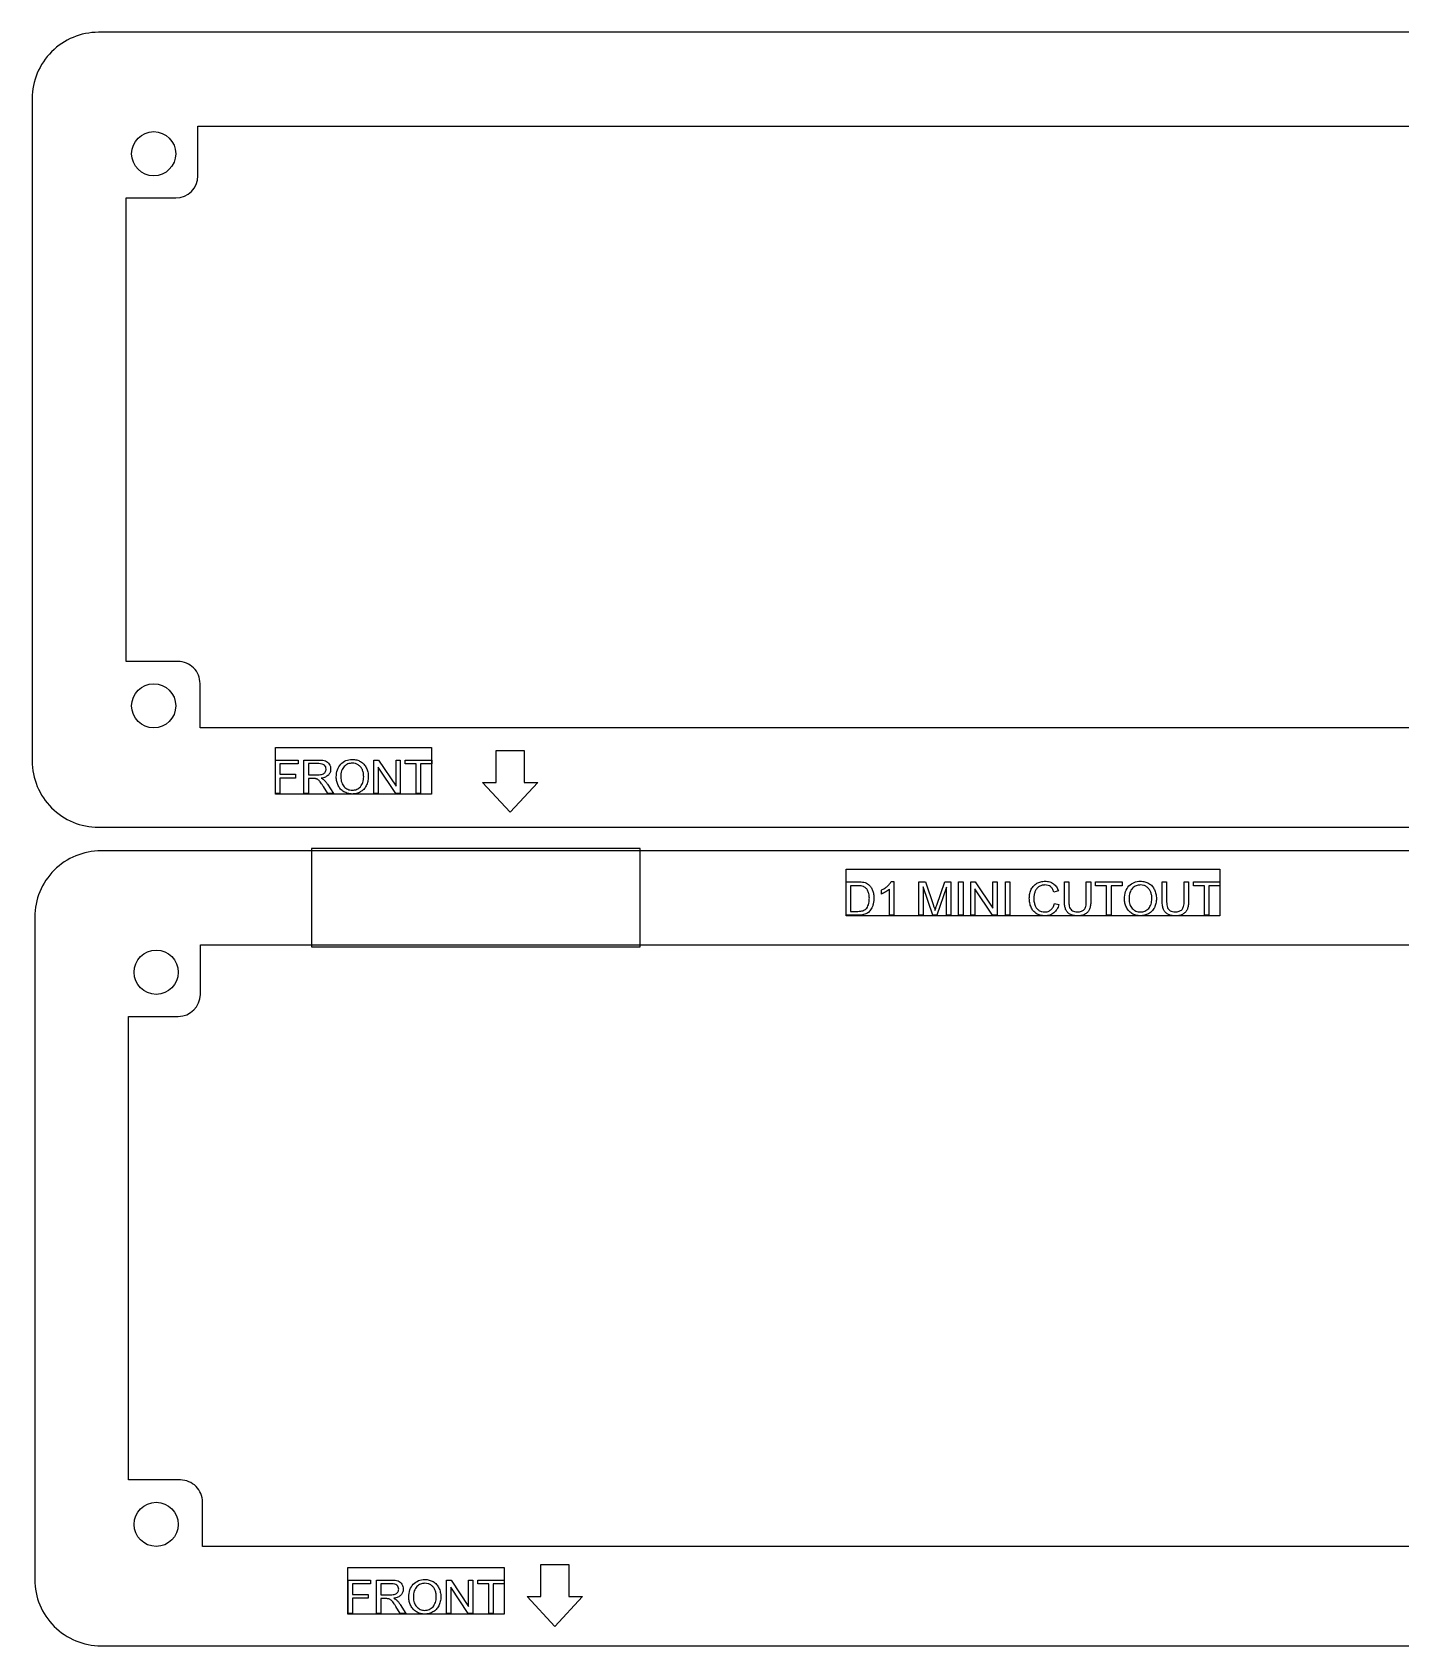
# Model space of a CAD drawing. Header units: millimetres. Extents: x 2 to 292, y 215 to 361.
# Drawn here: x 1.8 to 125.7, y 215.1 to 361.3 of the extents above; entities that cross this region are included whole.
import ezdxf

# ---------------------------------------------------------------- set-up
doc = ezdxf.new("R2010")
doc.units = ezdxf.units.MM
doc.layers.get('0').update_dxf_attribs({"linetype": 'CONTINUOUS'})

msp = doc.modelspace()

# ---------------------------------------------------------------- linework, layer by layer
for p, q in [((23.83, 292.31), (23.83, 295.34)), ((23.83, 295.34), (25.87, 295.34)), ((25.87, 295.34), (25.87, 294.99)), ((26.4, 292.31), (26.4, 295.34)), ((26.4, 295.34), (27.74, 295.34)), ((32.74, 292.31), (32.74, 295.34)), ((32.74, 295.34), (33.15, 295.34)), ((33.15, 295.34), (34.74, 292.96)), ((34.74, 292.96), (34.74, 295.34)), ((34.74, 295.34), (35.12, 295.34)), ((35.12, 295.34), (35.12, 292.31)), ((35.57, 294.99), (35.57, 295.34)), ((35.57, 295.34), (37.97, 295.34)), ((37.97, 295.34), (37.97, 294.99)), ((25.87, 294.99), (24.23, 294.99)), ((24.23, 294.99), (24.23, 294.05)), ((24.23, 294.05), (25.65, 294.05)), ((25.65, 294.05), (25.65, 293.69)), ((27.76, 295.01), (26.8, 295.01)), ((26.8, 295.01), (26.8, 294.01)), ((26.8, 294.01), (27.66, 294.01)), ((34.71, 292.31), (33.12, 294.69)), ((33.12, 294.69), (33.12, 292.31)), ((36.57, 294.99), (35.57, 294.99)), ((36.57, 292.31), (36.57, 294.99)), ((37.97, 294.99), (36.97, 294.99)), ((36.97, 294.99), (36.97, 292.31)), ((25.65, 293.69), (24.23, 293.69)), ((24.23, 293.69), (24.23, 292.31)), ((27.26, 293.66), (26.8, 293.66)), ((26.8, 293.66), (26.8, 292.31)), ((28.56, 292.31), (28.16, 292.94)), ((28.54, 293.14), (29.07, 292.31)), ((24.23, 292.31), (23.83, 292.31)), ((26.8, 292.31), (26.4, 292.31)), ((29.07, 292.31), (28.56, 292.31)), ((33.12, 292.31), (32.74, 292.31)), ((35.12, 292.31), (34.71, 292.31)), ((36.97, 292.31), (36.57, 292.31)), ((75.51, 281.28), (75.51, 284.31)), ((75.51, 284.31), (76.56, 284.31)), ((76.55, 283.95), (75.91, 283.95)), ((75.91, 283.95), (75.91, 281.63)), ((79.45, 281.28), (79.45, 283.65)), ((79.58, 284.32), (79.82, 284.32)), ((79.82, 284.32), (79.82, 281.28)), ((82.09, 281.28), (82.09, 284.31)), ((82.09, 284.31), (82.69, 284.31)), ((83.35, 281.28), (82.48, 283.86)), ((82.48, 283.86), (82.48, 281.28)), ((82.69, 284.31), (83.41, 282.16)), ((84.59, 283.81), (83.71, 281.28)), ((83.72, 282.2), (84.44, 284.31)), ((84.44, 284.31), (84.98, 284.31)), ((84.59, 281.28), (84.59, 283.81)), ((84.98, 284.31), (84.98, 281.28)), ((85.7, 281.28), (85.7, 284.31)), ((85.7, 284.31), (86.1, 284.31)), ((86.1, 284.31), (86.1, 281.28)), ((86.8, 281.28), (86.8, 284.31)), ((86.8, 284.31), (87.21, 284.31)), ((88.78, 281.28), (87.18, 283.66)), ((87.18, 283.66), (87.18, 281.28)), ((87.21, 284.31), (88.8, 281.93)), ((88.8, 281.93), (88.8, 284.31)), ((88.8, 284.31), (89.19, 284.31)), ((89.19, 284.31), (89.19, 281.28)), ((89.93, 281.28), (89.93, 284.31)), ((89.93, 284.31), (90.33, 284.31)), ((90.33, 284.31), (90.33, 281.28)), ((95.28, 282.56), (95.28, 284.31)), ((95.28, 284.31), (95.68, 284.31)), ((95.68, 284.31), (95.68, 282.56)), ((97.26, 284.31), (97.66, 284.31)), ((97.26, 282.56), (97.26, 284.31)), ((97.66, 284.31), (97.66, 282.56)), ((98.1, 283.95), (98.1, 284.31)), ((98.1, 284.31), (100.5, 284.31)), ((99.1, 283.95), (98.1, 283.95)), ((99.1, 281.28), (99.1, 283.95)), ((100.5, 283.95), (99.5, 283.95)), ((99.5, 283.95), (99.5, 281.28)), ((100.5, 284.31), (100.5, 283.95)), ((104.14, 282.56), (104.14, 284.31)), ((104.14, 284.31), (104.54, 284.31)), ((104.54, 284.31), (104.54, 282.56)), ((106.12, 284.31), (106.52, 284.31)), ((106.12, 282.56), (106.12, 284.31)), ((106.52, 284.31), (106.52, 282.56)), ((106.96, 283.95), (106.96, 284.31)), ((106.96, 284.31), (109.36, 284.31)), ((107.96, 283.95), (106.96, 283.95)), ((107.96, 281.28), (107.96, 283.95)), ((109.36, 283.95), (108.36, 283.95)), ((108.36, 283.95), (108.36, 281.28)), ((109.36, 284.31), (109.36, 283.95)), ((78.71, 283.2), (78.71, 283.56)), ((94.73, 283.48), (94.33, 283.38)), ((94.38, 282.34), (94.78, 282.24)), ((76.61, 281.28), (75.51, 281.28)), ((75.91, 281.63), (76.56, 281.63)), ((79.82, 281.28), (79.45, 281.28)), ((82.48, 281.28), (82.09, 281.28)), ((83.71, 281.28), (83.35, 281.28)), ((84.98, 281.28), (84.59, 281.28)), ((86.1, 281.28), (85.7, 281.28)), ((87.18, 281.28), (86.8, 281.28)), ((89.19, 281.28), (88.78, 281.28)), ((90.33, 281.28), (89.93, 281.28)), ((99.5, 281.28), (99.1, 281.28)), ((108.36, 281.28), (107.96, 281.28)), ((30.4, 218.01), (30.4, 221.04)), ((30.4, 221.04), (32.44, 221.04)), ((32.44, 221.04), (32.44, 220.69)), ((32.97, 218.01), (32.97, 221.04)), ((32.97, 221.04), (34.31, 221.04)), ((39.31, 218.01), (39.31, 221.04)), ((39.31, 221.04), (39.72, 221.04)), ((39.72, 221.04), (41.31, 218.66)), ((41.31, 218.66), (41.31, 221.04)), ((41.31, 221.04), (41.7, 221.04)), ((41.7, 221.04), (41.7, 218.01)), ((42.14, 220.69), (42.14, 221.04)), ((42.14, 221.04), (44.54, 221.04)), ((44.54, 221.04), (44.54, 220.69)), ((32.44, 220.69), (30.8, 220.69)), ((30.8, 220.69), (30.8, 219.75)), ((30.8, 219.75), (32.22, 219.75)), ((32.22, 219.39), (30.8, 219.39)), ((30.8, 219.39), (30.8, 218.01)), ((32.22, 219.75), (32.22, 219.39)), ((34.33, 220.71), (33.37, 220.71)), ((33.37, 220.71), (33.37, 219.71)), ((33.37, 219.71), (34.23, 219.71)), ((33.83, 219.36), (33.37, 219.36)), ((33.37, 219.36), (33.37, 218.01)), ((41.28, 218.01), (39.69, 220.39)), ((39.69, 220.39), (39.69, 218.01)), ((43.14, 220.69), (42.14, 220.69)), ((43.14, 218.01), (43.14, 220.69)), ((44.54, 220.69), (43.54, 220.69)), ((43.54, 220.69), (43.54, 218.01)), ((30.8, 218.01), (30.4, 218.01)), ((33.37, 218.01), (32.97, 218.01)), ((35.13, 218.01), (34.73, 218.64)), ((35.11, 218.84), (35.64, 218.01)), ((35.64, 218.01), (35.13, 218.01)), ((39.69, 218.01), (39.31, 218.01)), ((41.7, 218.01), (41.28, 218.01)), ((43.54, 218.01), (43.14, 218.01))]:
    msp.add_line(p, q)
for points in [[(1.79, 295.25, 0.414214), (7.79, 289.25), (285.86, 289.25, 0.414214), (291.86, 295.25), (291.86, 355.27, 0.414214), (285.86, 361.27), (7.79, 361.27, 0.414214), (1.79, 355.27)], [(2.02, 221.09, 0.414214), (8.02, 215.09), (286.09, 215.09, 0.414214), (292.09, 221.09), (292.09, 281.11, 0.414214), (286.09, 287.11), (8.02, 287.11, 0.414214), (2.02, 281.11)]]:
    msp.add_lwpolyline(points, format="xyb", close=True)
for points in [[(129.83, 298.25), (16.99, 298.25), (16.99, 302.27, 0.414214), (14.99, 304.27), (10.29, 304.27), (10.29, 346.27), (14.79, 346.27, 0.414213), (16.79, 348.27), (16.79, 352.77), (129.83, 352.77)], [(130.05, 224.09), (17.21, 224.09), (17.21, 228.11, 0.414214), (15.21, 230.11), (10.52, 230.11), (10.52, 272.11), (15.02, 272.11, 0.414213), (17.02, 274.11), (17.02, 278.61), (130.05, 278.61)]]:
    msp.add_lwpolyline(points, format="xyb")
for points in [[(37.96, 292.24), (23.82, 292.24), (23.82, 296.48), (37.96, 296.48)], [(43.81, 296.21), (46.34, 296.21), (46.34, 293.3), (47.57, 293.3), (45.07, 290.61), (42.58, 293.3), (43.81, 293.3)], [(56.85, 287.31), (27.09, 287.31), (27.09, 278.4), (56.85, 278.4)], [(109.35, 281.21), (75.5, 281.21), (75.5, 285.44), (109.35, 285.44)], [(47.86, 222.46), (50.39, 222.46), (50.39, 219.54), (51.62, 219.54), (49.13, 216.85), (46.63, 219.54), (47.86, 219.54)], [(44.53, 217.94), (30.39, 217.94), (30.39, 222.17), (44.53, 222.17)]]:
    msp.add_lwpolyline(points, close=True)
at = {"extrusion": (0, 0, -1)}
for centre, start, end in [((-12.79, 350.27), 0, 180), ((-12.79, 350.27), -180, 0), ((-12.79, 300.25), 0, 180), ((-12.79, 300.25), -180, 0), ((-13.02, 276.11), 0, 180), ((-13.02, 276.11), -180, 0), ((-13.02, 226.09), 0, 180), ((-13.02, 226.09), -180, 0)]:
    msp.add_arc(centre, 2, start, end, dxfattribs=at)
for points, knots in [([(27.74, 295.34), (27.86, 295.34), (28.07, 295.34), (28.27, 295.29), (28.36, 295.26)], [0, 0, 0, 0, 0.03571513, 0.06236965, 0.06236965, 0.06236965, 0.06236965]), ([(29.73, 294.97), (29.88, 295.1), (30.18, 295.35), (30.58, 295.38), (30.78, 295.4)], [0, 0, 0, 0, 0.0563767, 0.1155348, 0.1155348, 0.1155348, 0.1155348]), ([(30.78, 295.4), (30.91, 295.39), (31.18, 295.37), (31.42, 295.26), (31.53, 295.2)], [0, 0, 0, 0, 0.0402079, 0.07900117, 0.07900117, 0.07900117, 0.07900117]), ([(27.66, 294.01), (27.74, 294.01), (27.89, 294.01), (28.03, 294.05), (28.09, 294.06)], [0, 0, 0, 0, 0.02453578, 0.04352084, 0.04352084, 0.04352084, 0.04352084]), ([(28.25, 294.87), (28.19, 294.91), (28.04, 295), (27.86, 295.01), (27.76, 295.01)], [0, 0, 0, 0, 0.02265002, 0.05202612, 0.05202612, 0.05202612, 0.05202612]), ([(28.61, 293.97), (28.53, 293.91), (28.34, 293.76), (28.1, 293.71), (27.97, 293.69)], [0, 0, 0, 0, 0.03213492, 0.07136791, 0.07136791, 0.07136791, 0.07136791]), ([(28.09, 294.06), (28.14, 294.08), (28.23, 294.13), (28.3, 294.21), (28.33, 294.25)], [0, 0, 0, 0, 0.01551542, 0.03018142, 0.03018142, 0.03018142, 0.03018142]), ([(28.41, 294.52), (28.4, 294.59), (28.39, 294.72), (28.3, 294.82), (28.25, 294.87)], [0, 0, 0, 0, 0.0199702, 0.0396023, 0.0396023, 0.0396023, 0.0396023]), ([(28.33, 294.25), (28.35, 294.29), (28.4, 294.37), (28.4, 294.47), (28.41, 294.52)], [0, 0, 0, 0, 0.01438101, 0.02865749, 0.02865749, 0.02865749, 0.02865749]), ([(28.36, 295.26), (28.42, 295.23), (28.56, 295.16), (28.65, 295.04), (28.69, 294.97)], [0, 0, 0, 0, 0.02207204, 0.04497847, 0.04497847, 0.04497847, 0.04497847]), ([(28.82, 294.52), (28.81, 294.41), (28.8, 294.21), (28.67, 294.05), (28.61, 293.97)], [0, 0, 0, 0, 0.03016887, 0.05937122, 0.05937122, 0.05937122, 0.05937122]), ([(28.69, 294.97), (28.73, 294.9), (28.81, 294.76), (28.82, 294.6), (28.82, 294.52)], [0, 0, 0, 0, 0.02372224, 0.04785519, 0.04785519, 0.04785519, 0.04785519]), ([(29.33, 293.79), (29.34, 294.02), (29.36, 294.46), (29.61, 294.81), (29.73, 294.97)], [0, 0, 0, 0, 0.0680152, 0.127274, 0.127274, 0.127274, 0.127274]), ([(30.05, 294.76), (29.96, 294.63), (29.75, 294.34), (29.74, 293.99), (29.74, 293.78)], [0, 0, 0, 0, 0.0453238, 0.1044508, 0.1044508, 0.1044508, 0.1044508]), ([(30.78, 295.05), (30.64, 295.04), (30.37, 295.02), (30.15, 294.85), (30.05, 294.76)], [0, 0, 0, 0, 0.04027925, 0.08046255, 0.08046255, 0.08046255, 0.08046255]), ([(31.32, 294.9), (31.24, 294.94), (31.07, 295.03), (30.88, 295.05), (30.78, 295.05)], [0, 0, 0, 0, 0.02797942, 0.05673089, 0.05673089, 0.05673089, 0.05673089]), ([(31.69, 294.47), (31.64, 294.56), (31.55, 294.73), (31.4, 294.84), (31.32, 294.9)], [0, 0, 0, 0, 0.02893327, 0.05692528, 0.05692528, 0.05692528, 0.05692528]), ([(31.52, 292.92), (31.6, 293.05), (31.79, 293.32), (31.8, 293.65), (31.81, 293.83)], [0, 0, 0, 0, 0.0443101, 0.0966548, 0.0966548, 0.0966548, 0.0966548]), ([(31.53, 295.2), (31.64, 295.12), (31.85, 294.98), (31.98, 294.75), (32.05, 294.64)], [0, 0, 0, 0, 0.03817807, 0.07675534, 0.07675534, 0.07675534, 0.07675534]), ([(31.81, 293.83), (31.81, 293.94), (31.8, 294.17), (31.72, 294.37), (31.69, 294.47)], [0, 0, 0, 0, 0.03478981, 0.06617074, 0.06617074, 0.06617074, 0.06617074]), ([(32.22, 293.82), (32.22, 293.68), (32.2, 293.39), (32.09, 293.13), (32.04, 293)], [0, 0, 0, 0, 0.04391357, 0.08515447, 0.08515447, 0.08515447, 0.08515447]), ([(32.05, 294.64), (32.1, 294.51), (32.21, 294.25), (32.22, 293.97), (32.22, 293.82)], [0, 0, 0, 0, 0.04049706, 0.08379538, 0.08379538, 0.08379538, 0.08379538]), ([(27.49, 293.64), (27.46, 293.65), (27.38, 293.66), (27.31, 293.66), (27.26, 293.66)], [0, 0, 0, 0, 0.00905694, 0.02239436, 0.02239436, 0.02239436, 0.02239436]), ([(27.67, 293.56), (27.64, 293.58), (27.58, 293.62), (27.52, 293.64), (27.49, 293.64)], [0, 0, 0, 0, 0.01031268, 0.0200607, 0.0200607, 0.0200607, 0.0200607]), ([(27.87, 293.36), (27.84, 293.4), (27.78, 293.48), (27.7, 293.54), (27.67, 293.56)], [0, 0, 0, 0, 0.016351, 0.02880987, 0.02880987, 0.02880987, 0.02880987]), ([(28.16, 292.94), (28.11, 293.02), (28.02, 293.17), (27.92, 293.3), (27.87, 293.36)], [0, 0, 0, 0, 0.02892296, 0.05081474, 0.05081474, 0.05081474, 0.05081474]), ([(27.97, 293.69), (28.01, 293.67), (28.1, 293.63), (28.18, 293.57), (28.21, 293.54)], [0, 0, 0, 0, 0.01593193, 0.02857248, 0.02857248, 0.02857248, 0.02857248]), ([(28.21, 293.54), (28.27, 293.48), (28.39, 293.36), (28.49, 293.21), (28.54, 293.14)], [0, 0, 0, 0, 0.02493151, 0.0523741, 0.0523741, 0.0523741, 0.0523741]), ([(29.5, 293.03), (29.45, 293.15), (29.35, 293.4), (29.33, 293.66), (29.33, 293.79)], [0, 0, 0, 0, 0.03903014, 0.07813251, 0.07813251, 0.07813251, 0.07813251]), ([(30.01, 292.47), (29.91, 292.54), (29.69, 292.69), (29.56, 292.92), (29.5, 293.03)], [0, 0, 0, 0, 0.03839588, 0.07690737, 0.07690737, 0.07690737, 0.07690737]), ([(29.74, 293.78), (29.75, 293.61), (29.77, 293.3), (29.95, 293.04), (30.03, 292.92)], [0, 0, 0, 0, 0.04951407, 0.09289649, 0.09289649, 0.09289649, 0.09289649]), ([(30.78, 292.26), (30.64, 292.27), (30.37, 292.29), (30.13, 292.41), (30.01, 292.47)], [0, 0, 0, 0, 0.04084259, 0.08000823, 0.08000823, 0.08000823, 0.08000823]), ([(30.03, 292.92), (30.14, 292.83), (30.35, 292.64), (30.63, 292.62), (30.77, 292.6)], [0, 0, 0, 0, 0.04075928, 0.0822105, 0.0822105, 0.0822105, 0.0822105]), ([(30.77, 292.6), (30.92, 292.62), (31.2, 292.64), (31.41, 292.83), (31.52, 292.92)], [0, 0, 0, 0, 0.04202399, 0.08296064, 0.08296064, 0.08296064, 0.08296064]), ([(31.51, 292.45), (31.4, 292.39), (31.16, 292.28), (30.9, 292.27), (30.78, 292.26)], [0, 0, 0, 0, 0.03812546, 0.07654834, 0.07654834, 0.07654834, 0.07654834]), ([(32.04, 293), (31.97, 292.89), (31.84, 292.66), (31.62, 292.52), (31.51, 292.45)], [0, 0, 0, 0, 0.03907529, 0.07713669, 0.07713669, 0.07713669, 0.07713669]), ([(77.07, 283.89), (77, 283.91), (76.83, 283.95), (76.66, 283.95), (76.55, 283.95)], [0, 0, 0, 0, 0.02154039, 0.05243015, 0.05243015, 0.05243015, 0.05243015]), ([(76.56, 284.31), (76.66, 284.31), (76.84, 284.31), (77.02, 284.28), (77.1, 284.26)], [0, 0, 0, 0, 0.03117977, 0.05420044, 0.05420044, 0.05420044, 0.05420044]), ([(77.45, 283.55), (77.4, 283.62), (77.3, 283.77), (77.14, 283.85), (77.07, 283.89)], [0, 0, 0, 0, 0.02744434, 0.05178447, 0.05178447, 0.05178447, 0.05178447]), ([(77.1, 284.26), (77.18, 284.24), (77.34, 284.2), (77.48, 284.1), (77.54, 284.05)], [0, 0, 0, 0, 0.02556066, 0.04982647, 0.04982647, 0.04982647, 0.04982647]), ([(77.54, 284.05), (77.62, 283.97), (77.77, 283.82), (77.86, 283.63), (77.9, 283.53)], [0, 0, 0, 0, 0.03116877, 0.06351558, 0.06351558, 0.06351558, 0.06351558]), ([(78.71, 283.56), (78.81, 283.61), (79, 283.71), (79.17, 283.85), (79.25, 283.91)], [0, 0, 0, 0, 0.03344835, 0.06530283, 0.06530283, 0.06530283, 0.06530283]), ([(79.45, 283.65), (79.4, 283.6), (79.29, 283.51), (79.16, 283.43), (79.1, 283.39)], [0, 0, 0, 0, 0.02013421, 0.04364817, 0.04364817, 0.04364817, 0.04364817]), ([(79.25, 283.91), (79.32, 283.98), (79.45, 284.1), (79.54, 284.25), (79.58, 284.32)], [0, 0, 0, 0, 0.02865129, 0.05252962, 0.05252962, 0.05252962, 0.05252962]), ([(92.1, 282.82), (92.1, 282.96), (92.12, 283.25), (92.23, 283.51), (92.28, 283.64)], [0, 0, 0, 0, 0.04454264, 0.08514224, 0.08514224, 0.08514224, 0.08514224]), ([(92.28, 283.64), (92.34, 283.75), (92.48, 283.97), (92.69, 284.11), (92.79, 284.18)], [0, 0, 0, 0, 0.03796638, 0.07513319, 0.07513319, 0.07513319, 0.07513319]), ([(92.94, 283.85), (92.86, 283.79), (92.72, 283.66), (92.64, 283.49), (92.61, 283.4)], [0, 0, 0, 0, 0.02799139, 0.05647645, 0.05647645, 0.05647645, 0.05647645]), ([(92.79, 284.18), (92.91, 284.23), (93.14, 284.34), (93.4, 284.35), (93.53, 284.36)], [0, 0, 0, 0, 0.03765134, 0.07634384, 0.07634384, 0.07634384, 0.07634384]), ([(93.52, 284.02), (93.41, 284.01), (93.2, 284), (93.02, 283.9), (92.94, 283.85)], [0, 0, 0, 0, 0.03233732, 0.06150772, 0.06150772, 0.06150772, 0.06150772]), ([(94.02, 283.87), (93.95, 283.91), (93.8, 284), (93.62, 284.01), (93.52, 284.02)], [0, 0, 0, 0, 0.02530588, 0.05336252, 0.05336252, 0.05336252, 0.05336252]), ([(93.53, 284.36), (93.67, 284.35), (93.95, 284.34), (94.18, 284.2), (94.29, 284.13)], [0, 0, 0, 0, 0.04225632, 0.08098933, 0.08098933, 0.08098933, 0.08098933]), ([(94.33, 283.38), (94.29, 283.48), (94.23, 283.67), (94.09, 283.8), (94.02, 283.87)], [0, 0, 0, 0, 0.03136167, 0.05774217, 0.05774217, 0.05774217, 0.05774217]), ([(94.29, 284.13), (94.39, 284.04), (94.59, 283.86), (94.68, 283.61), (94.73, 283.48)], [0, 0, 0, 0, 0.03831039, 0.07922199, 0.07922199, 0.07922199, 0.07922199]), ([(100.72, 282.75), (100.73, 282.99), (100.75, 283.42), (101, 283.77), (101.12, 283.93)], [0, 0, 0, 0, 0.0680152, 0.127274, 0.127274, 0.127274, 0.127274]), ([(101.12, 283.93), (101.27, 284.06), (101.57, 284.31), (101.96, 284.35), (102.17, 284.36)], [0, 0, 0, 0, 0.0563768, 0.1155347, 0.1155347, 0.1155347, 0.1155347]), ([(101.44, 283.72), (101.35, 283.6), (101.14, 283.31), (101.13, 282.95), (101.13, 282.75)], [0, 0, 0, 0, 0.0453238, 0.1044509, 0.1044509, 0.1044509, 0.1044509]), ([(102.17, 284.02), (102.03, 284), (101.76, 283.98), (101.54, 283.81), (101.44, 283.72)], [0, 0, 0, 0, 0.04027943, 0.08046263, 0.08046263, 0.08046263, 0.08046263]), ([(102.17, 284.36), (102.3, 284.35), (102.57, 284.34), (102.81, 284.22), (102.92, 284.16)], [0, 0, 0, 0, 0.04020778, 0.07900138, 0.07900138, 0.07900138, 0.07900138]), ([(102.71, 283.86), (102.63, 283.91), (102.46, 284), (102.27, 284.01), (102.17, 284.02)], [0, 0, 0, 0, 0.0279791, 0.05673068, 0.05673068, 0.05673068, 0.05673068]), ([(103.08, 283.44), (103.03, 283.52), (102.94, 283.69), (102.78, 283.81), (102.71, 283.86)], [0, 0, 0, 0, 0.02893333, 0.05692535, 0.05692535, 0.05692535, 0.05692535]), ([(102.92, 284.16), (103.03, 284.09), (103.24, 283.94), (103.37, 283.71), (103.44, 283.6)], [0, 0, 0, 0, 0.03817784, 0.07675525, 0.07675525, 0.07675525, 0.07675525]), ([(103.44, 283.6), (103.49, 283.48), (103.59, 283.22), (103.61, 282.93), (103.61, 282.79)], [0, 0, 0, 0, 0.0404971, 0.0837954, 0.0837954, 0.0837954, 0.0837954]), ([(77.3, 281.85), (77.35, 281.9), (77.45, 282.02), (77.5, 282.16), (77.53, 282.23)], [0, 0, 0, 0, 0.02098613, 0.04462111, 0.04462111, 0.04462111, 0.04462111]), ([(77.61, 282.82), (77.6, 282.96), (77.6, 283.21), (77.5, 283.44), (77.45, 283.55)], [0, 0, 0, 0, 0.04221945, 0.07538518, 0.07538518, 0.07538518, 0.07538518]), ([(77.53, 282.23), (77.55, 282.32), (77.6, 282.51), (77.6, 282.71), (77.61, 282.82)], [0, 0, 0, 0, 0.02729966, 0.05911708, 0.05911708, 0.05911708, 0.05911708]), ([(77.94, 282.2), (77.91, 282.11), (77.86, 281.96), (77.77, 281.82), (77.73, 281.76)], [0, 0, 0, 0, 0.02604392, 0.04889813, 0.04889813, 0.04889813, 0.04889813]), ([(77.9, 283.53), (77.94, 283.42), (78.01, 283.18), (78.02, 282.94), (78.02, 282.81)], [0, 0, 0, 0, 0.03492724, 0.07330883, 0.07330883, 0.07330883, 0.07330883]), ([(78.02, 282.81), (78.02, 282.7), (78.01, 282.49), (77.96, 282.29), (77.94, 282.2)], [0, 0, 0, 0, 0.03261847, 0.06187869, 0.06187869, 0.06187869, 0.06187869]), ([(79.1, 283.39), (79.03, 283.35), (78.9, 283.28), (78.77, 283.22), (78.71, 283.2)], [0, 0, 0, 0, 0.02353914, 0.04367512, 0.04367512, 0.04367512, 0.04367512]), ([(83.41, 282.16), (83.44, 282.07), (83.49, 281.93), (83.54, 281.78), (83.55, 281.71)], [0, 0, 0, 0, 0.02756853, 0.04713181, 0.04713181, 0.04713181, 0.04713181]), ([(83.55, 281.71), (83.58, 281.78), (83.63, 281.94), (83.68, 282.11), (83.72, 282.2)], [0, 0, 0, 0, 0.0214572, 0.05118263, 0.05118263, 0.05118263, 0.05118263]), ([(92.26, 282), (92.21, 282.13), (92.12, 282.39), (92.1, 282.67), (92.1, 282.82)], [0, 0, 0, 0, 0.04102136, 0.08322475, 0.08322475, 0.08322475, 0.08322475]), ([(92.61, 283.4), (92.58, 283.3), (92.52, 283.11), (92.52, 282.92), (92.51, 282.82)], [0, 0, 0, 0, 0.02952866, 0.05915722, 0.05915722, 0.05915722, 0.05915722]), ([(92.51, 282.82), (92.51, 282.7), (92.52, 282.47), (92.59, 282.25), (92.62, 282.14)], [0, 0, 0, 0, 0.03630875, 0.06871947, 0.06871947, 0.06871947, 0.06871947]), ([(92.62, 282.14), (92.67, 282.05), (92.75, 281.88), (92.9, 281.77), (92.97, 281.71)], [0, 0, 0, 0, 0.02901339, 0.05634154, 0.05634154, 0.05634154, 0.05634154]), ([(94.06, 281.76), (94.13, 281.84), (94.29, 282), (94.34, 282.22), (94.38, 282.34)], [0, 0, 0, 0, 0.03108028, 0.06671415, 0.06671415, 0.06671415, 0.06671415]), ([(94.78, 282.24), (94.73, 282.09), (94.64, 281.8), (94.42, 281.59), (94.32, 281.48)], [0, 0, 0, 0, 0.04697806, 0.08917187, 0.08917187, 0.08917187, 0.08917187]), ([(95.39, 281.8), (95.36, 281.91), (95.28, 282.15), (95.28, 282.41), (95.28, 282.56)], [0, 0, 0, 0, 0.03401846, 0.07718786, 0.07718786, 0.07718786, 0.07718786]), ([(95.68, 282.56), (95.68, 282.44), (95.68, 282.25), (95.73, 282.06), (95.75, 281.98)], [0, 0, 0, 0, 0.03433635, 0.05886212, 0.05886212, 0.05886212, 0.05886212]), ([(97.07, 281.79), (97.13, 281.88), (97.26, 282.12), (97.26, 282.39), (97.26, 282.56)], [0, 0, 0, 0, 0.03251998, 0.08055143, 0.08055143, 0.08055143, 0.08055143]), ([(97.66, 282.56), (97.66, 282.42), (97.66, 282.17), (97.59, 281.94), (97.56, 281.83)], [0, 0, 0, 0, 0.04106077, 0.07357265, 0.07357265, 0.07357265, 0.07357265]), ([(100.89, 282), (100.84, 282.12), (100.74, 282.36), (100.72, 282.62), (100.72, 282.75)], [0, 0, 0, 0, 0.03903014, 0.07813251, 0.07813251, 0.07813251, 0.07813251]), ([(101.13, 282.75), (101.14, 282.58), (101.15, 282.26), (101.34, 282), (101.42, 281.88)], [0, 0, 0, 0, 0.04951409, 0.09289648, 0.09289648, 0.09289648, 0.09289648]), ([(102.91, 281.89), (102.99, 282.01), (103.18, 282.28), (103.19, 282.61), (103.2, 282.79)], [0, 0, 0, 0, 0.0443101, 0.09665482, 0.09665482, 0.09665482, 0.09665482]), ([(103.2, 282.79), (103.2, 282.91), (103.19, 283.13), (103.11, 283.34), (103.08, 283.44)], [0, 0, 0, 0, 0.03478981, 0.06617077, 0.06617077, 0.06617077, 0.06617077]), ([(103.61, 282.79), (103.61, 282.64), (103.59, 282.35), (103.48, 282.09), (103.43, 281.96)], [0, 0, 0, 0, 0.04391356, 0.0851545, 0.0851545, 0.0851545, 0.0851545]), ([(104.25, 281.8), (104.22, 281.91), (104.14, 282.15), (104.14, 282.41), (104.14, 282.56)], [0, 0, 0, 0, 0.03401846, 0.07718786, 0.07718786, 0.07718786, 0.07718786]), ([(104.54, 282.56), (104.54, 282.44), (104.54, 282.25), (104.59, 282.06), (104.61, 281.98)], [0, 0, 0, 0, 0.03433634, 0.05886216, 0.05886216, 0.05886216, 0.05886216]), ([(105.93, 281.79), (105.99, 281.88), (106.12, 282.12), (106.12, 282.39), (106.12, 282.56)], [0, 0, 0, 0, 0.03251998, 0.08055143, 0.08055143, 0.08055143, 0.08055143]), ([(106.52, 282.56), (106.52, 282.42), (106.51, 282.17), (106.45, 281.94), (106.42, 281.83)], [0, 0, 0, 0, 0.04106077, 0.07357259, 0.07357259, 0.07357259, 0.07357259]), ([(76.56, 281.63), (76.65, 281.64), (76.81, 281.64), (76.96, 281.67), (77.03, 281.69)], [0, 0, 0, 0, 0.02677892, 0.04748933, 0.04748933, 0.04748933, 0.04748933]), ([(77.09, 281.33), (77.02, 281.31), (76.86, 281.28), (76.69, 281.28), (76.61, 281.28)], [0, 0, 0, 0, 0.02309106, 0.04903897, 0.04903897, 0.04903897, 0.04903897]), ([(77.03, 281.69), (77.09, 281.71), (77.18, 281.75), (77.27, 281.82), (77.3, 281.85)], [0, 0, 0, 0, 0.01673009, 0.03161312, 0.03161312, 0.03161312, 0.03161312]), ([(77.46, 281.48), (77.4, 281.45), (77.29, 281.38), (77.16, 281.35), (77.09, 281.33)], [0, 0, 0, 0, 0.01873725, 0.03938535, 0.03938535, 0.03938535, 0.03938535]), ([(77.73, 281.76), (77.69, 281.7), (77.61, 281.6), (77.51, 281.52), (77.46, 281.48)], [0, 0, 0, 0, 0.02044222, 0.03910752, 0.03910752, 0.03910752, 0.03910752]), ([(92.73, 281.42), (92.63, 281.5), (92.43, 281.66), (92.32, 281.89), (92.26, 282)], [0, 0, 0, 0, 0.03642309, 0.07515737, 0.07515737, 0.07515737, 0.07515737]), ([(93.52, 281.23), (93.37, 281.23), (93.09, 281.24), (92.84, 281.37), (92.73, 281.42)], [0, 0, 0, 0, 0.04469502, 0.08300589, 0.08300589, 0.08300589, 0.08300589]), ([(92.97, 281.71), (93.06, 281.67), (93.22, 281.59), (93.4, 281.57), (93.49, 281.57)], [0, 0, 0, 0, 0.02696545, 0.05391905, 0.05391905, 0.05391905, 0.05391905]), ([(93.49, 281.57), (93.6, 281.58), (93.8, 281.59), (93.98, 281.71), (94.06, 281.76)], [0, 0, 0, 0, 0.0314863, 0.06124062, 0.06124062, 0.06124062, 0.06124062]), ([(94.32, 281.48), (94.21, 281.41), (93.96, 281.25), (93.67, 281.23), (93.52, 281.23)], [0, 0, 0, 0, 0.04127883, 0.08544988, 0.08544988, 0.08544988, 0.08544988]), ([(95.78, 281.37), (95.7, 281.43), (95.53, 281.53), (95.44, 281.71), (95.39, 281.8)], [0, 0, 0, 0, 0.02934022, 0.05832284, 0.05832284, 0.05832284, 0.05832284]), ([(95.75, 281.98), (95.78, 281.92), (95.84, 281.8), (95.95, 281.73), (96, 281.69)], [0, 0, 0, 0, 0.01933343, 0.03890461, 0.03890461, 0.03890461, 0.03890461]), ([(96.48, 281.23), (96.35, 281.23), (96.1, 281.24), (95.88, 281.33), (95.78, 281.37)], [0, 0, 0, 0, 0.0388791, 0.071732, 0.071732, 0.071732, 0.071732]), ([(96, 281.69), (96.07, 281.66), (96.21, 281.6), (96.36, 281.59), (96.44, 281.59)], [0, 0, 0, 0, 0.02127218, 0.04525476, 0.04525476, 0.04525476, 0.04525476]), ([(96.44, 281.59), (96.57, 281.59), (96.8, 281.6), (96.99, 281.73), (97.07, 281.79)], [0, 0, 0, 0, 0.03820898, 0.06752603, 0.06752603, 0.06752603, 0.06752603]), ([(97.18, 281.39), (97.08, 281.34), (96.86, 281.24), (96.61, 281.23), (96.48, 281.23)], [0, 0, 0, 0, 0.03364905, 0.07348223, 0.07348223, 0.07348223, 0.07348223]), ([(97.56, 281.83), (97.51, 281.75), (97.43, 281.57), (97.27, 281.45), (97.18, 281.39)], [0, 0, 0, 0, 0.02835109, 0.05826873, 0.05826873, 0.05826873, 0.05826873]), ([(101.4, 281.43), (101.29, 281.51), (101.08, 281.66), (100.95, 281.88), (100.89, 282)], [0, 0, 0, 0, 0.03839592, 0.07690741, 0.07690741, 0.07690741, 0.07690741]), ([(102.16, 281.23), (102.03, 281.23), (101.76, 281.25), (101.52, 281.37), (101.4, 281.43)], [0, 0, 0, 0, 0.04084271, 0.08000824, 0.08000824, 0.08000824, 0.08000824]), ([(101.42, 281.88), (101.53, 281.79), (101.74, 281.61), (102.02, 281.58), (102.16, 281.57)], [0, 0, 0, 0, 0.04075938, 0.0822106, 0.0822106, 0.0822106, 0.0822106]), ([(102.16, 281.57), (102.31, 281.58), (102.59, 281.61), (102.8, 281.79), (102.91, 281.89)], [0, 0, 0, 0, 0.04202399, 0.0829605, 0.0829605, 0.0829605, 0.0829605]), ([(102.9, 281.41), (102.78, 281.36), (102.55, 281.25), (102.29, 281.23), (102.16, 281.23)], [0, 0, 0, 0, 0.03812563, 0.07654827, 0.07654827, 0.07654827, 0.07654827]), ([(103.43, 281.96), (103.36, 281.85), (103.23, 281.63), (103.01, 281.48), (102.9, 281.41)], [0, 0, 0, 0, 0.03907519, 0.07713664, 0.07713664, 0.07713664, 0.07713664]), ([(104.64, 281.37), (104.56, 281.43), (104.39, 281.53), (104.3, 281.71), (104.25, 281.8)], [0, 0, 0, 0, 0.02934003, 0.05832278, 0.05832278, 0.05832278, 0.05832278]), ([(104.61, 281.98), (104.64, 281.92), (104.7, 281.8), (104.81, 281.73), (104.86, 281.69)], [0, 0, 0, 0, 0.01933343, 0.03890461, 0.03890461, 0.03890461, 0.03890461]), ([(105.34, 281.23), (105.2, 281.23), (104.96, 281.24), (104.74, 281.33), (104.64, 281.37)], [0, 0, 0, 0, 0.0388791, 0.071732, 0.071732, 0.071732, 0.071732]), ([(104.86, 281.69), (104.93, 281.66), (105.07, 281.6), (105.22, 281.59), (105.3, 281.59)], [0, 0, 0, 0, 0.02127218, 0.04525476, 0.04525476, 0.04525476, 0.04525476]), ([(105.3, 281.59), (105.43, 281.59), (105.66, 281.6), (105.85, 281.73), (105.93, 281.79)], [0, 0, 0, 0, 0.03820921, 0.06752607, 0.06752607, 0.06752607, 0.06752607]), ([(106.04, 281.39), (105.94, 281.34), (105.72, 281.24), (105.47, 281.23), (105.34, 281.23)], [0, 0, 0, 0, 0.03364883, 0.07348225, 0.07348225, 0.07348225, 0.07348225]), ([(106.42, 281.83), (106.37, 281.75), (106.29, 281.57), (106.13, 281.45), (106.04, 281.39)], [0, 0, 0, 0, 0.02835109, 0.05826873, 0.05826873, 0.05826873, 0.05826873]), ([(34.31, 221.04), (34.43, 221.04), (34.64, 221.04), (34.84, 220.99), (34.93, 220.96)], [0, 0, 0, 0, 0.03571513, 0.06236965, 0.06236965, 0.06236965, 0.06236965]), ([(34.93, 220.96), (35, 220.93), (35.13, 220.86), (35.22, 220.74), (35.26, 220.67)], [0, 0, 0, 0, 0.02207204, 0.04497847, 0.04497847, 0.04497847, 0.04497847]), ([(36.3, 220.67), (36.45, 220.79), (36.75, 221.05), (37.15, 221.08), (37.35, 221.1)], [0, 0, 0, 0, 0.0563767, 0.1155348, 0.1155348, 0.1155348, 0.1155348]), ([(37.35, 220.75), (37.21, 220.74), (36.94, 220.72), (36.73, 220.54), (36.62, 220.46)], [0, 0, 0, 0, 0.04027925, 0.08046255, 0.08046255, 0.08046255, 0.08046255]), ([(37.35, 221.1), (37.48, 221.09), (37.75, 221.07), (37.99, 220.96), (38.11, 220.9)], [0, 0, 0, 0, 0.0402079, 0.07900117, 0.07900117, 0.07900117, 0.07900117]), ([(37.89, 220.6), (37.81, 220.64), (37.64, 220.73), (37.45, 220.75), (37.35, 220.75)], [0, 0, 0, 0, 0.02797942, 0.05673089, 0.05673089, 0.05673089, 0.05673089]), ([(38.11, 220.9), (38.21, 220.82), (38.42, 220.67), (38.55, 220.45), (38.62, 220.34)], [0, 0, 0, 0, 0.03817807, 0.07675534, 0.07675534, 0.07675534, 0.07675534]), ([(34.06, 219.34), (34.03, 219.35), (33.95, 219.36), (33.88, 219.36), (33.83, 219.36)], [0, 0, 0, 0, 0.00905694, 0.02239436, 0.02239436, 0.02239436, 0.02239436]), ([(34.24, 219.26), (34.21, 219.28), (34.15, 219.32), (34.09, 219.34), (34.06, 219.34)], [0, 0, 0, 0, 0.01031268, 0.0200607, 0.0200607, 0.0200607, 0.0200607]), ([(34.23, 219.71), (34.31, 219.71), (34.46, 219.71), (34.6, 219.75), (34.66, 219.76)], [0, 0, 0, 0, 0.02453578, 0.04352084, 0.04352084, 0.04352084, 0.04352084]), ([(34.82, 220.57), (34.76, 220.61), (34.61, 220.7), (34.43, 220.71), (34.33, 220.71)], [0, 0, 0, 0, 0.02265002, 0.05202612, 0.05202612, 0.05202612, 0.05202612]), ([(35.18, 219.67), (35.1, 219.61), (34.91, 219.46), (34.67, 219.41), (34.54, 219.39)], [0, 0, 0, 0, 0.03213492, 0.07136791, 0.07136791, 0.07136791, 0.07136791]), ([(34.54, 219.39), (34.59, 219.37), (34.67, 219.33), (34.75, 219.27), (34.78, 219.24)], [0, 0, 0, 0, 0.01593193, 0.02857248, 0.02857248, 0.02857248, 0.02857248]), ([(34.66, 219.76), (34.71, 219.78), (34.8, 219.83), (34.87, 219.91), (34.9, 219.94)], [0, 0, 0, 0, 0.01551542, 0.03018142, 0.03018142, 0.03018142, 0.03018142]), ([(34.98, 220.22), (34.97, 220.28), (34.96, 220.42), (34.87, 220.52), (34.82, 220.57)], [0, 0, 0, 0, 0.0199702, 0.0396023, 0.0396023, 0.0396023, 0.0396023]), ([(34.9, 219.94), (34.92, 219.99), (34.97, 220.07), (34.97, 220.17), (34.98, 220.22)], [0, 0, 0, 0, 0.01438101, 0.02865749, 0.02865749, 0.02865749, 0.02865749]), ([(35.39, 220.22), (35.38, 220.11), (35.37, 219.91), (35.24, 219.75), (35.18, 219.67)], [0, 0, 0, 0, 0.03016887, 0.05937122, 0.05937122, 0.05937122, 0.05937122]), ([(35.26, 220.67), (35.3, 220.6), (35.38, 220.46), (35.39, 220.3), (35.39, 220.22)], [0, 0, 0, 0, 0.02372224, 0.04785519, 0.04785519, 0.04785519, 0.04785519]), ([(35.9, 219.49), (35.91, 219.72), (35.93, 220.16), (36.18, 220.51), (36.3, 220.67)], [0, 0, 0, 0, 0.0680152, 0.127274, 0.127274, 0.127274, 0.127274]), ([(36.07, 218.73), (36.02, 218.85), (35.92, 219.1), (35.9, 219.36), (35.9, 219.49)], [0, 0, 0, 0, 0.03903014, 0.07813251, 0.07813251, 0.07813251, 0.07813251]), ([(36.62, 220.46), (36.53, 220.33), (36.32, 220.04), (36.32, 219.69), (36.31, 219.48)], [0, 0, 0, 0, 0.0453238, 0.1044508, 0.1044508, 0.1044508, 0.1044508]), ([(36.31, 219.48), (36.32, 219.31), (36.34, 219), (36.52, 218.74), (36.61, 218.62)], [0, 0, 0, 0, 0.04951407, 0.09289649, 0.09289649, 0.09289649, 0.09289649]), ([(38.26, 220.17), (38.21, 220.26), (38.12, 220.43), (37.97, 220.54), (37.89, 220.6)], [0, 0, 0, 0, 0.02893327, 0.05692528, 0.05692528, 0.05692528, 0.05692528]), ([(38.09, 218.62), (38.17, 218.75), (38.36, 219.02), (38.37, 219.35), (38.38, 219.53)], [0, 0, 0, 0, 0.0443101, 0.0966548, 0.0966548, 0.0966548, 0.0966548]), ([(38.38, 219.53), (38.38, 219.64), (38.37, 219.87), (38.29, 220.07), (38.26, 220.17)], [0, 0, 0, 0, 0.03478981, 0.06617074, 0.06617074, 0.06617074, 0.06617074]), ([(38.8, 219.52), (38.79, 219.38), (38.78, 219.09), (38.66, 218.83), (38.61, 218.7)], [0, 0, 0, 0, 0.04391357, 0.08515447, 0.08515447, 0.08515447, 0.08515447]), ([(38.62, 220.34), (38.67, 220.21), (38.78, 219.95), (38.79, 219.67), (38.8, 219.52)], [0, 0, 0, 0, 0.04049706, 0.08379538, 0.08379538, 0.08379538, 0.08379538]), ([(34.44, 219.06), (34.41, 219.1), (34.35, 219.18), (34.27, 219.24), (34.24, 219.26)], [0, 0, 0, 0, 0.016351, 0.02880987, 0.02880987, 0.02880987, 0.02880987]), ([(34.73, 218.64), (34.68, 218.72), (34.59, 218.87), (34.49, 219), (34.44, 219.06)], [0, 0, 0, 0, 0.02892296, 0.05081474, 0.05081474, 0.05081474, 0.05081474]), ([(34.78, 219.24), (34.84, 219.18), (34.96, 219.06), (35.06, 218.91), (35.11, 218.84)], [0, 0, 0, 0, 0.02493151, 0.0523741, 0.0523741, 0.0523741, 0.0523741]), ([(36.58, 218.17), (36.48, 218.24), (36.26, 218.39), (36.14, 218.62), (36.07, 218.73)], [0, 0, 0, 0, 0.03839588, 0.07690737, 0.07690737, 0.07690737, 0.07690737]), ([(37.35, 217.96), (37.21, 217.97), (36.94, 217.98), (36.7, 218.11), (36.58, 218.17)], [0, 0, 0, 0, 0.04084259, 0.08000823, 0.08000823, 0.08000823, 0.08000823]), ([(36.61, 218.62), (36.71, 218.53), (36.92, 218.34), (37.2, 218.32), (37.34, 218.3)], [0, 0, 0, 0, 0.04075928, 0.0822105, 0.0822105, 0.0822105, 0.0822105]), ([(37.34, 218.3), (37.49, 218.32), (37.77, 218.34), (37.98, 218.53), (38.09, 218.62)], [0, 0, 0, 0, 0.04202399, 0.08296064, 0.08296064, 0.08296064, 0.08296064]), ([(38.08, 218.15), (37.97, 218.09), (37.73, 217.98), (37.48, 217.97), (37.35, 217.96)], [0, 0, 0, 0, 0.03812546, 0.07654834, 0.07654834, 0.07654834, 0.07654834]), ([(38.61, 218.7), (38.54, 218.59), (38.41, 218.36), (38.19, 218.22), (38.08, 218.15)], [0, 0, 0, 0, 0.03907529, 0.07713669, 0.07713669, 0.07713669, 0.07713669])]:
    msp.add_open_spline(points, degree=3, knots=knots)

doc.saveas('drawing.dxf')
